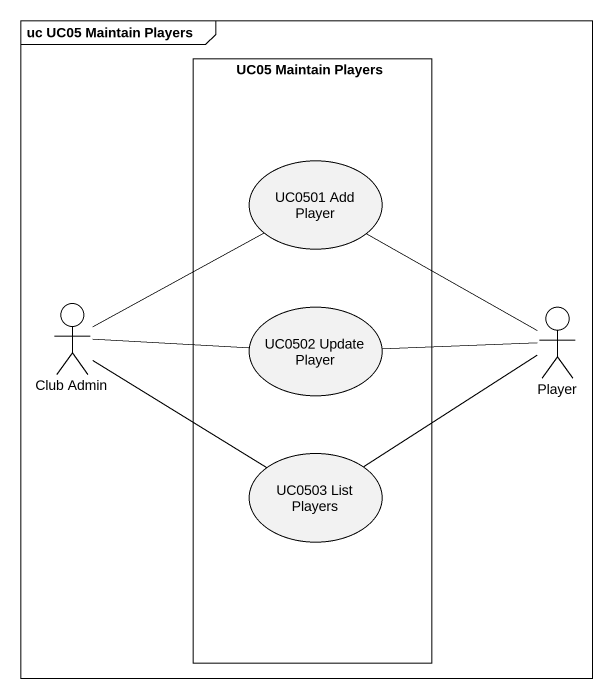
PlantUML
@startuml
mainframe uc UC05 Maintain Players
rectangle "UC05 Maintain Players" as UC05_Maintain_Players {
  usecase "UC0501 Add Player" as UC0501_Add_Player
  usecase "UC0502 Update Player" as UC0502_Update_Player
  usecase "UC0503 List Players" as UC0503_List_Players
}
actor "Club Admin" as Club_Admin
actor Player
Club_Admin -up- UC0501_Add_Player
Club_Admin -right- UC0502_Update_Player
Club_Admin -right- UC0503_List_Players
Player -up- UC0501_Add_Player
Player -left- UC0502_Update_Player
Player -left- UC0503_List_Players
@enduml
